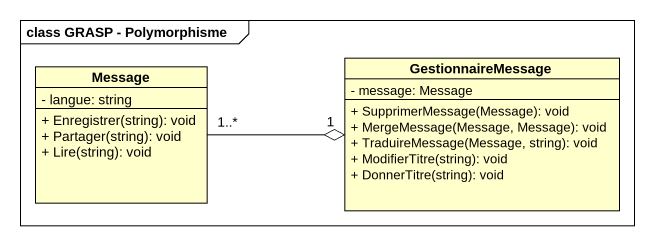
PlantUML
@startuml
mainframe class GRASP - Polymorphisme
hide circle
hide empty members
skinparam classAttributeIconSize 0
class Message {
  - langue: string
  + Enregistrer(string): void
  + Partager(string): void
  + Lire(string): void
}
class GestionnaireMessage {
  - message: Message
  + SupprimerMessage(Message): void
  + MergeMessage(Message, Message): void
  + TraduireMessage(Message, string): void
  + ModifierTitre(string): void
  + DonnerTitre(string): void
}
Message "1..*" -right-o "1" GestionnaireMessage
@enduml
